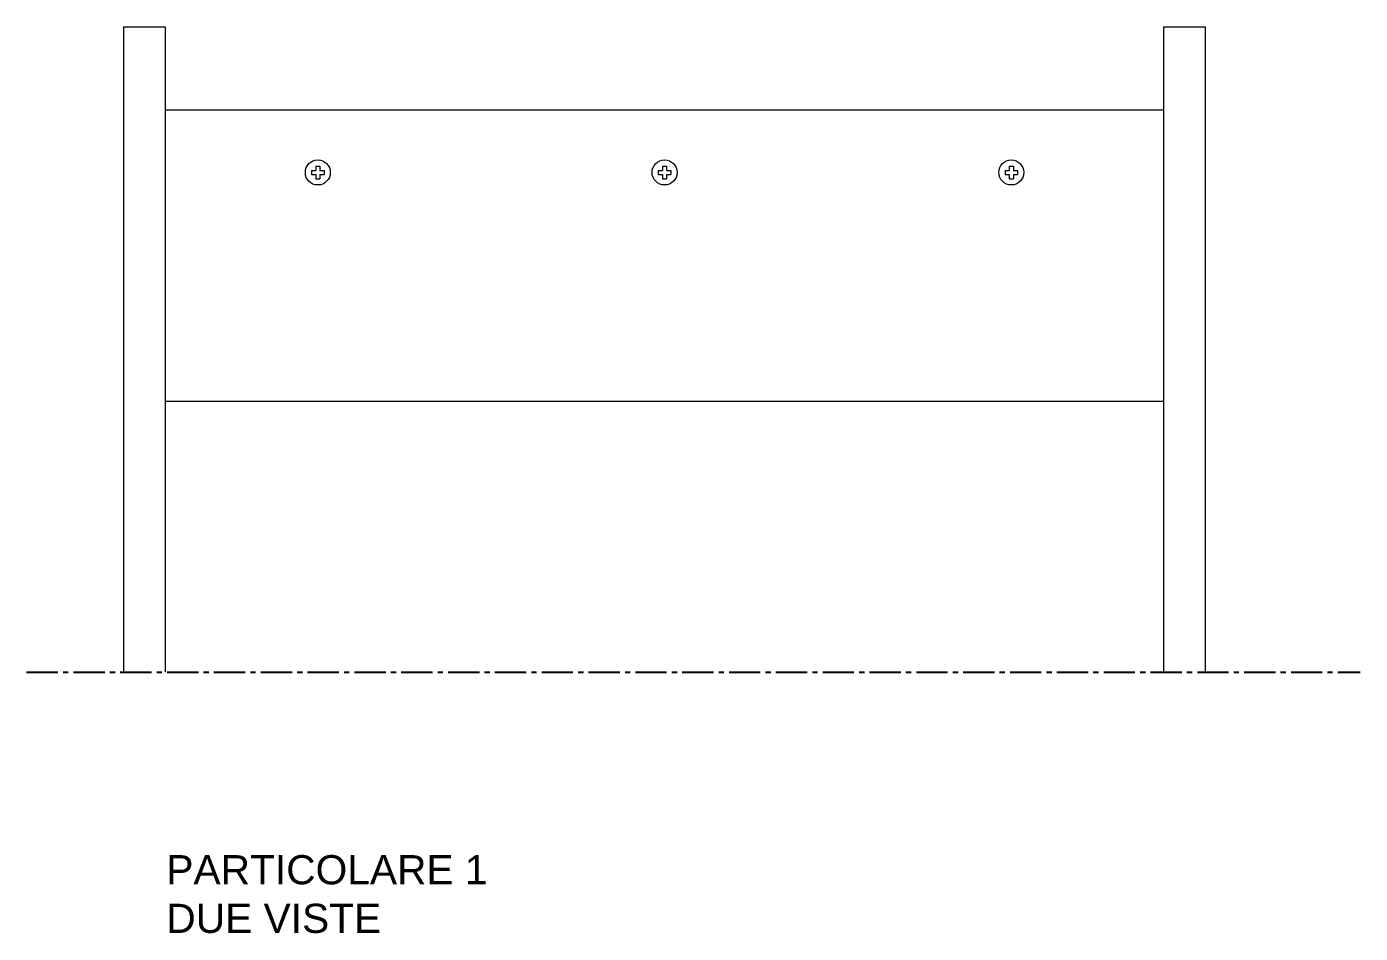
# Model space of a CAD drawing. Header units: centimetres. Extents: x 917 to 2835, y -35184 to -3253.
# Drawn here: x 1173.09 to 1205.13, y -3275.77 to -3254.01 of the extents above; entities that cross this region are included whole.
import ezdxf

# ---------------------------------------------------------------- set-up
doc = ezdxf.new("R2010")
doc.units = ezdxf.units.CM
doc.linetypes.add('CENTER2', pattern=[1.125, 0.75, -0.125, 0.125, -0.125])
doc.layers.add('A-FURN', color=3, linetype='Continuous', lineweight=20)
doc.layers.add('A-SECT C-MCUT', color=9, linetype='Continuous', lineweight=25)
doc.layers.add('G-ANNO-TEXT', color=3, linetype='Continuous')
doc.styles.add('stile2', font='calibril.ttf', dxfattribs={"height": 0.5})

msp = doc.modelspace()

# ---------------------------------------------------------------- linework, layer by layer
at = {"layer": 'A-FURN'}
for p, q in [((1175.418, -3254.007), (1176.418, -3254.007)), ((1175.418, -3254.007), (1175.418, -3269.504)), ((1176.418, -3254.007), (1176.418, -3269.504)), ((1200.408, -3254.007), (1201.408, -3254.007)), ((1200.408, -3269.504), (1200.408, -3254.007)), ((1201.408, -3269.504), (1201.408, -3254.007)), ((1200.408, -3256.007), (1176.418, -3256.007)), ((1200.408, -3263.007), (1176.418, -3263.007))]:
    msp.add_line(p, q, dxfattribs=at)
at = {"layer": 'A-FURN', "color": 8}
for p, q in [((1179.933, -3257.457), (1180.033, -3257.457)), ((1179.933, -3257.457), (1179.933, -3257.557)), ((1180.033, -3257.357), (1180.133, -3257.357)), ((1180.033, -3257.357), (1180.033, -3257.457)), ((1180.133, -3257.357), (1180.133, -3257.457)), ((1180.133, -3257.457), (1180.233, -3257.457)), ((1180.233, -3257.457), (1180.233, -3257.557)), ((1188.263, -3257.457), (1188.363, -3257.457)), ((1188.263, -3257.457), (1188.263, -3257.557)), ((1188.363, -3257.357), (1188.463, -3257.357)), ((1188.363, -3257.357), (1188.363, -3257.457)), ((1188.463, -3257.357), (1188.463, -3257.457)), ((1188.463, -3257.457), (1188.563, -3257.457)), ((1188.563, -3257.457), (1188.563, -3257.557)), ((1196.593, -3257.457), (1196.693, -3257.457)), ((1196.593, -3257.457), (1196.593, -3257.557)), ((1196.693, -3257.357), (1196.793, -3257.357)), ((1196.693, -3257.357), (1196.693, -3257.457)), ((1196.793, -3257.357), (1196.793, -3257.457)), ((1196.793, -3257.457), (1196.893, -3257.457)), ((1196.893, -3257.457), (1196.893, -3257.557)), ((1179.933, -3257.557), (1180.033, -3257.557)), ((1180.033, -3257.557), (1180.033, -3257.657)), ((1180.033, -3257.657), (1180.133, -3257.657)), ((1180.133, -3257.557), (1180.233, -3257.557)), ((1180.133, -3257.557), (1180.133, -3257.657)), ((1188.263, -3257.557), (1188.363, -3257.557)), ((1188.363, -3257.557), (1188.363, -3257.657)), ((1188.363, -3257.657), (1188.463, -3257.657)), ((1188.463, -3257.557), (1188.563, -3257.557)), ((1188.463, -3257.557), (1188.463, -3257.657)), ((1196.593, -3257.557), (1196.693, -3257.557)), ((1196.693, -3257.557), (1196.693, -3257.657)), ((1196.693, -3257.657), (1196.793, -3257.657)), ((1196.793, -3257.557), (1196.893, -3257.557)), ((1196.793, -3257.557), (1196.793, -3257.657))]:
    msp.add_line(p, q, dxfattribs=at)
for centre in [(1180.083, -3257.507), (1188.413, -3257.507), (1196.743, -3257.507)]:
    msp.add_circle(centre, 0.3, dxfattribs=at)
at = {"layer": 'A-SECT C-MCUT', "linetype": 'CENTER2'}
msp.add_line((1173.088, -3269.504), (1205.128, -3269.504), dxfattribs=at)

# ---------------------------------------------------------------- texts
at = {"layer": 'G-ANNO-TEXT', "insert": (1176.444, -3273.896), "char_height": 0.7, "attachment_point": 1, "style": 'stile2'}
msp.add_mtext_dynamic_manual_height_columns('{\\fArial|b0|i0|c0|p34;PARTICOLARE 1\\PDUE VISTE}', width=44.23702, gutter_width=2.5, heights=[0], dxfattribs=at)

doc.saveas('drawing.dxf')
